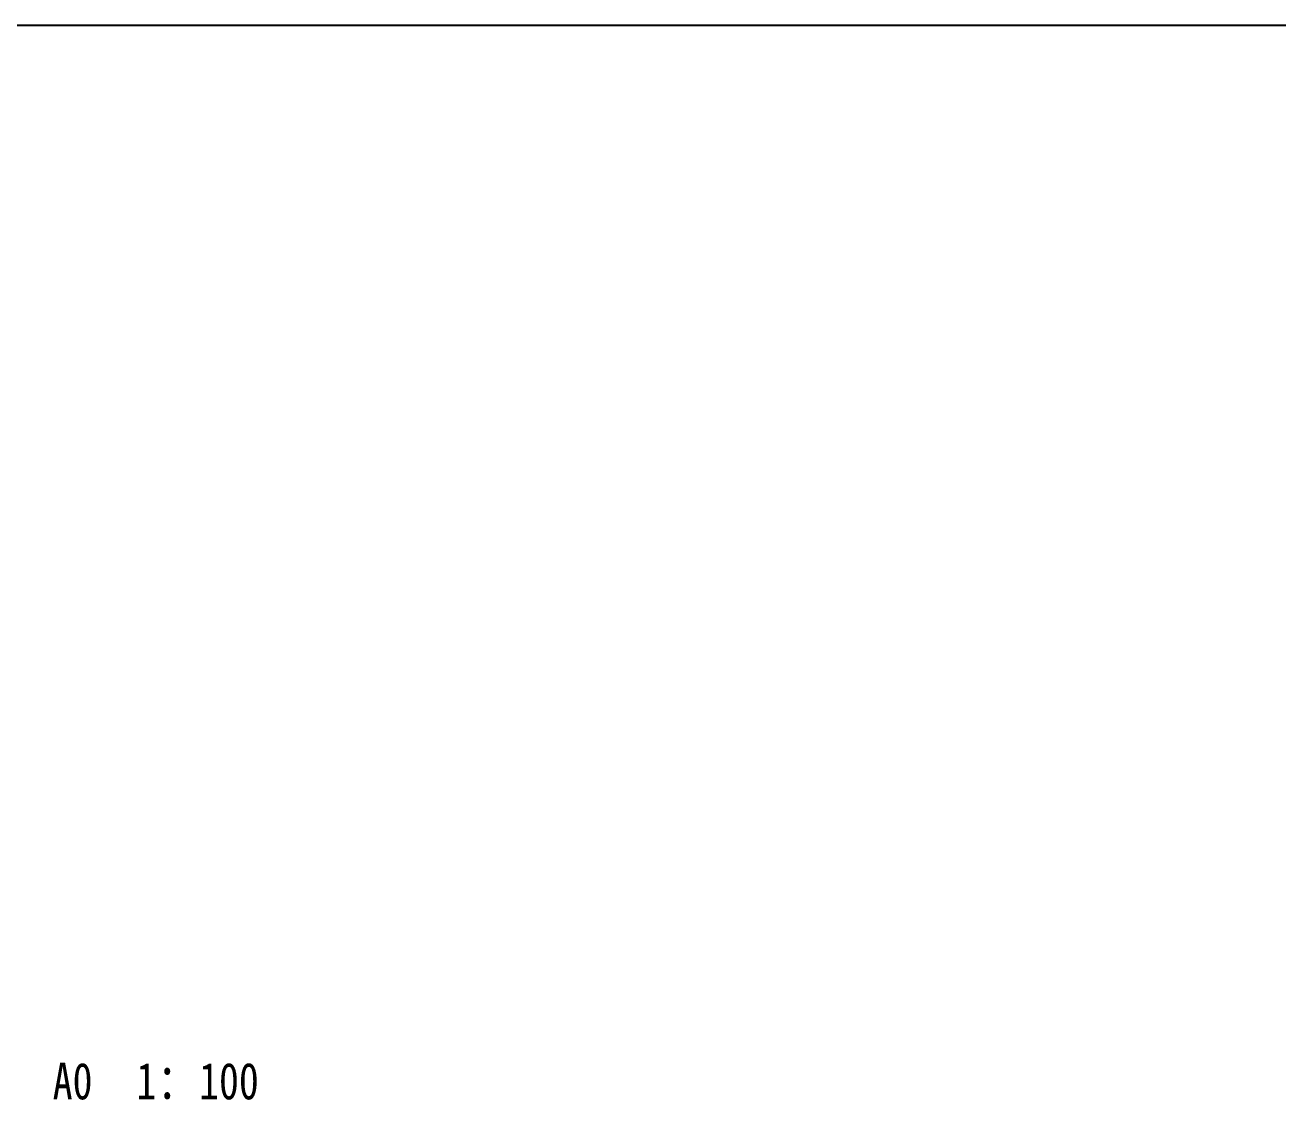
# Model space of a CAD drawing. Extents: x 815029915 to 815825525, y 579155098 to 579748855.
# Drawn here: x 815421112 to 815576396, y 579614955 to 579748855 of the extents above; entities that cross this region are included whole.
import ezdxf

# ---------------------------------------------------------------- set-up
doc = ezdxf.new("R2010")
doc.units = 0
doc.header["$LTSCALE"] = 100
doc.header["$MEASUREMENT"] = 0
doc.layers.add('PUB_TEXT', color=7, linetype='Continuous')
doc.layers.add('zm', color=1, linetype='Continuous')
doc.styles.add('宋体-TK', font='', dxfattribs={"width": 0.8})
doc.styles.get('宋体-TK').set_extended_font_data('SimSun')

msp = doc.modelspace()

# ---------------------------------------------------------------- linework, layer by layer
at = {"layer": 'zm', "color": 1}
msp.add_lwpolyline([(815029915, 579748855.2), (815825407.5, 579748855.2), (815825407.5, 579155097.6), (815029915, 579155097.6)], close=True, dxfattribs=at)

# ---------------------------------------------------------------- texts
at = {"layer": 'PUB_TEXT', "style": '宋体-TK', "width": 0.8}
for s, height, p in [('A0', 4531.65, (815424537, 579615775.5)), ('1', 4531.6, (815434906.6, 579615775.5)), ('100', 4531.65, (815442683.9, 579615775.5)), ('：', 4531.6, (815437499, 579615775.5))]:
    msp.add_text(s, height=height, dxfattribs=at).set_placement(p)

doc.saveas('drawing.dxf')
